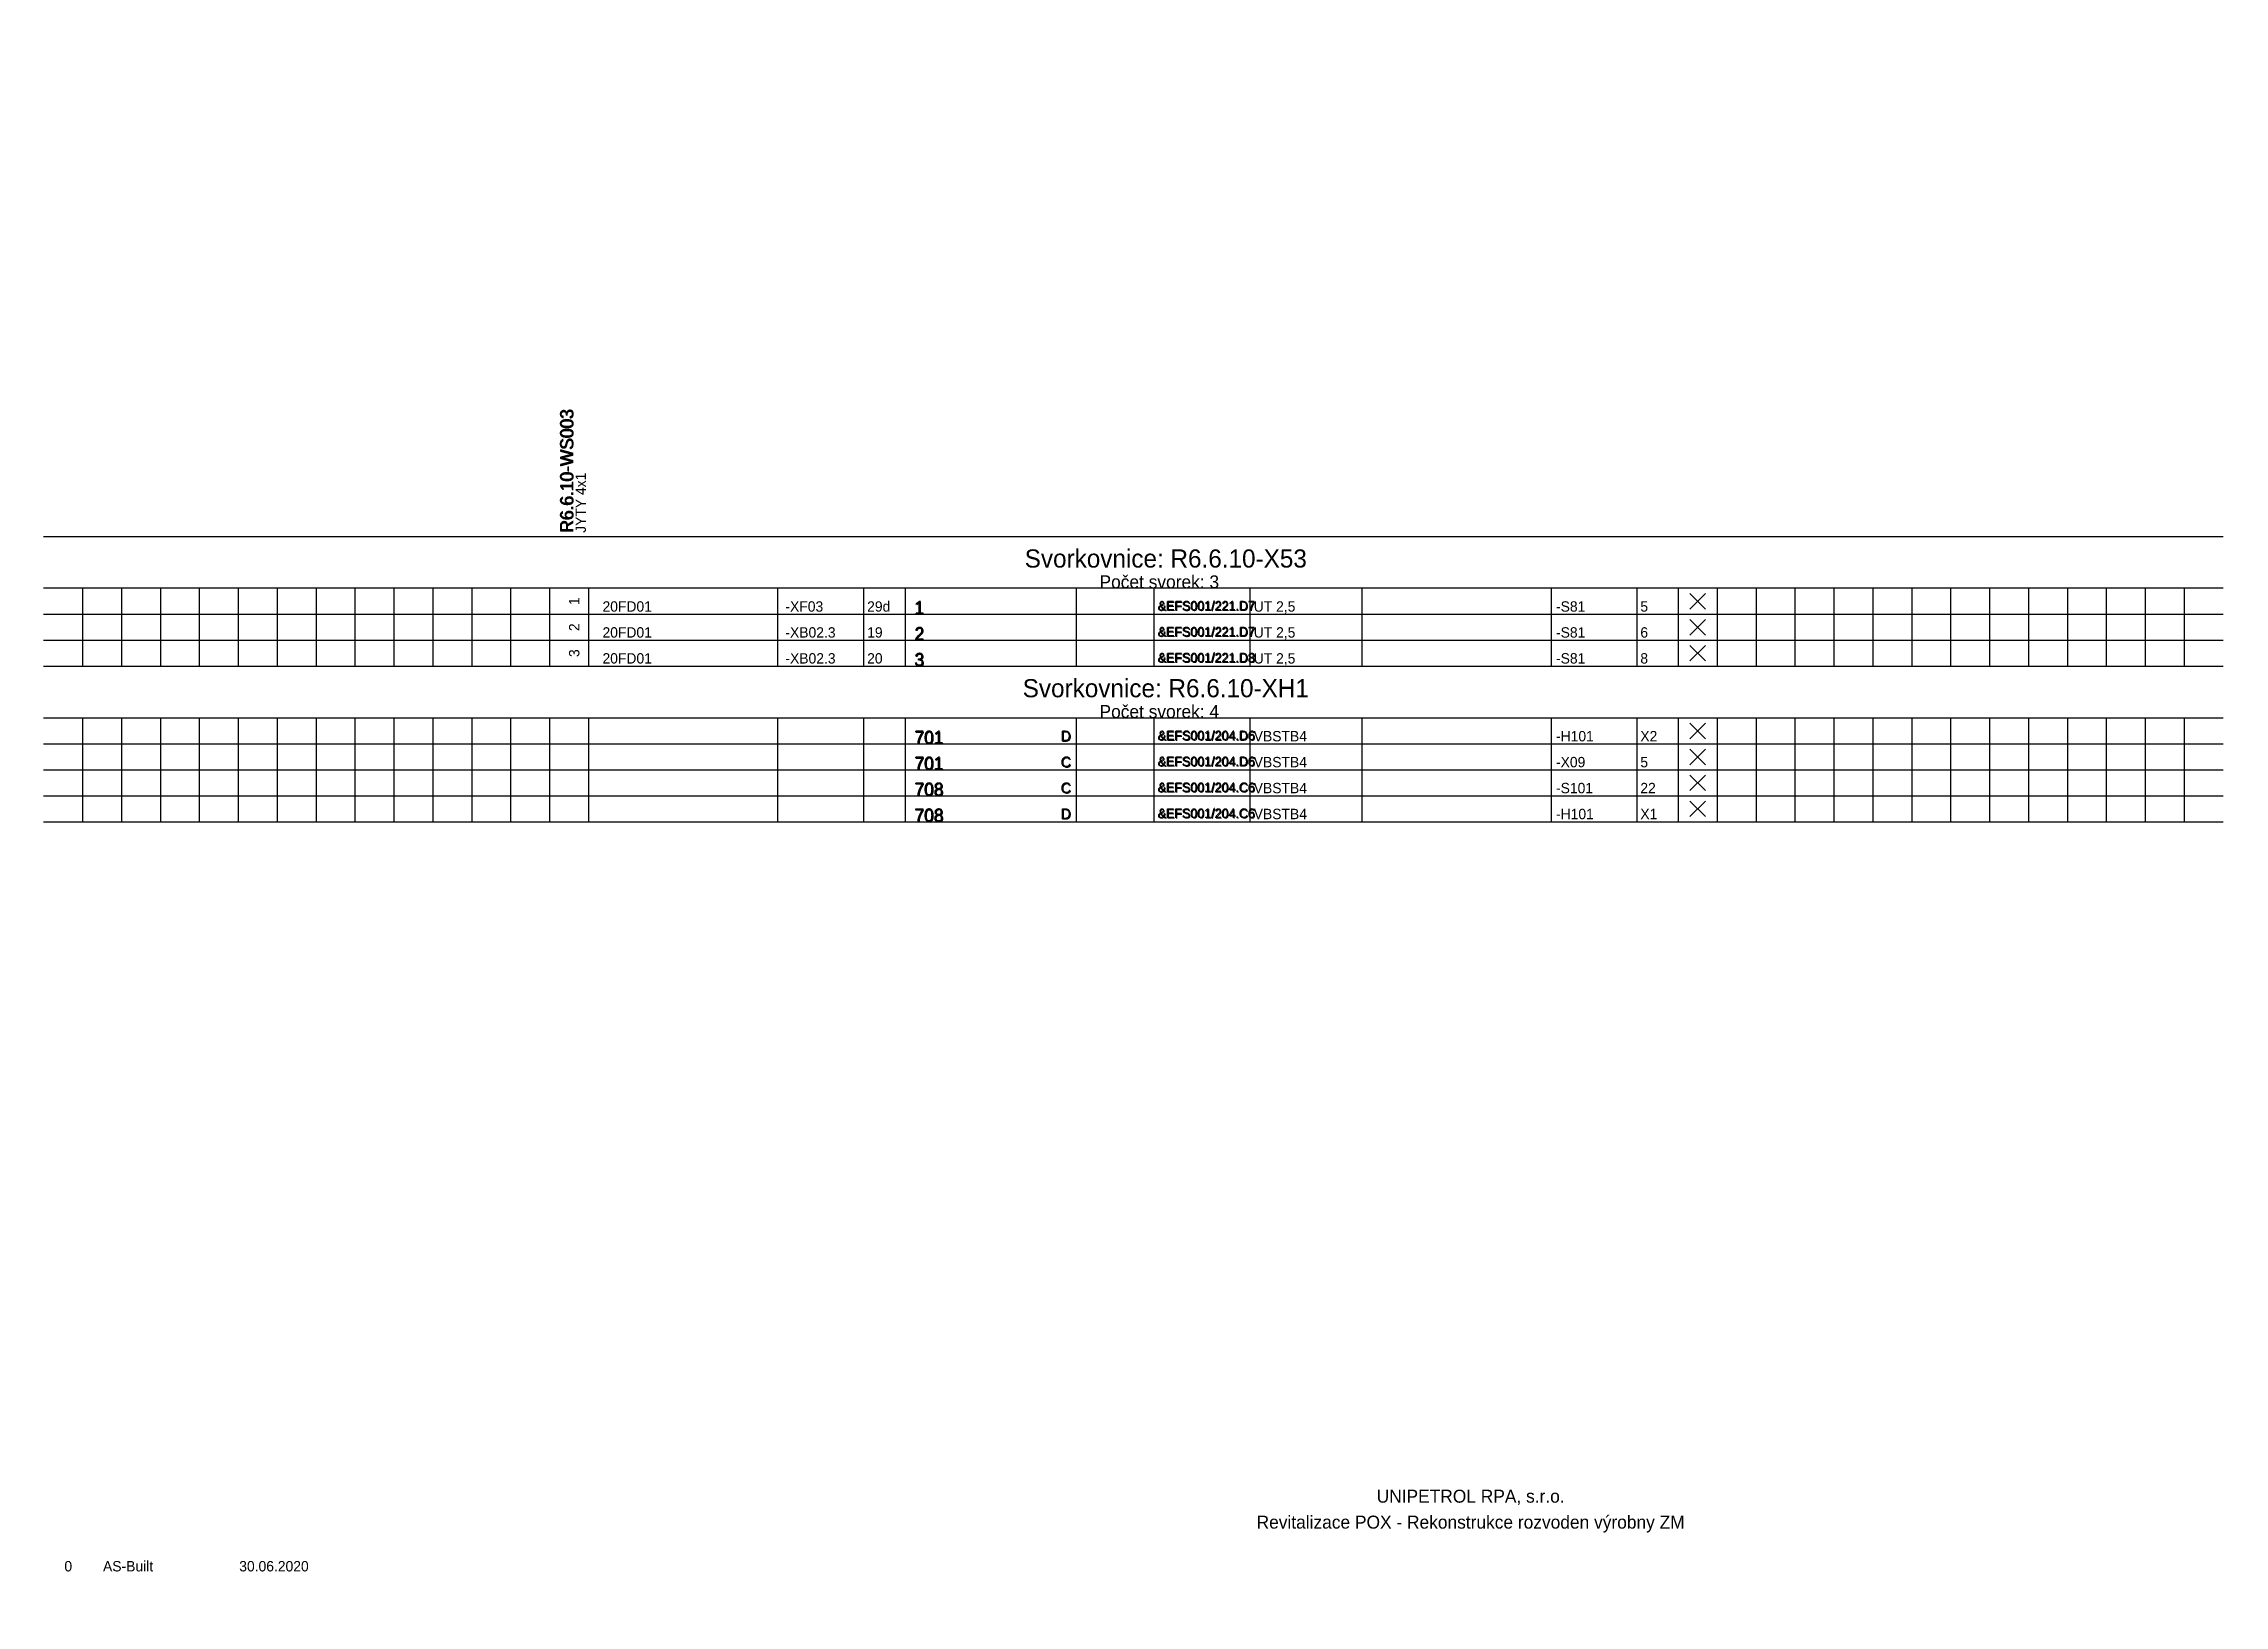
# Model space of a CAD drawing. Extents: x 0 to 420, y -1 to 300.
import ezdxf
from ezdxf.enums import TextEntityAlignment as Align

# ---------------------------------------------------------------- set-up
doc = ezdxf.new("R2010")
doc.units = 0
doc.header["$MEASUREMENT"] = 0
doc.linetypes.add('LTY1', pattern=[0])
for name, color, linetype in [('PEN1', 7, 'LTY1'), ('PEN2', 7, 'LTY1'), ('PEN4', 7, 'LTY1'), ('PEN5', 7, 'LTY1'), ('SYMBOL', 7, 'LTY1')]:
    doc.layers.add(name, color=color, linetype=linetype)
doc.styles.add('NORMSCHRIFT', font='normwin')

# ---------------------------------------------------------------- blocks, each defined once
blk = doc.blocks.new('_SS-BLOK-S')
at = {"layer": 'PEN5', "linetype": 'LTY1'}
for p, q in [((0, -5), (420, -5)), ((420, -15), (0, -15))]:
    blk.add_line(p, q, dxfattribs=at)
at = {"layer": 'PEN1', "style": 'NORMSCHRIFT', "flags": 8}
for tag in ['CODE_1', 'CODE_2', 'CODE_3', 'CODE_4']:
    blk.add_attdef(tag, text='', height=3.5, dxfattribs=at).set_placement((216.25, -11), align=Align.CENTER)
at = {"layer": 'PEN2', "style": 'NORMSCHRIFT', "flags": 8}
blk.add_attdef('CODE_307', text='', height=2.5, dxfattribs=at).set_placement((215, -15), align=Align.CENTER)
at = {"layer": 'PEN4', "style": 'NORMSCHRIFT', "flags": 9}
for tag in ['CODE_558', 'CODE_91']:
    blk.add_attdef(tag, (0, 0), '', height=3.5, dxfattribs=at)
blk = doc.blocks.new('_SS-VETA-S')
at = {"layer": 'PEN1', "linetype": 'LTY1'}
for p, q in [((7.5, 5), (7.5, 0)), ((15, 5), (15, 0)), ((22.5, 5), (22.5, 0)), ((30, 5), (30, 0)), ((37.5, 5), (37.5, 0)), ((45, 5), (45, 0)), ((52.5, 5), (52.5, 0)), ((60, 5), (60, 0)), ((67.5, 5), (67.5, 0)), ((75, 5), (75, 0)), ((82.5, 5), (82.5, 0)), ((90, 5), (90, 0)), ((97.5, 5), (97.5, 0)), ((141.5, 0), (141.5, 5)), ((158, 5), (158, 0)), ((199, 5), (199, 0)), ((214, 0), (214, 5)), ((232.5, 0), (232.5, 5)), ((290.5, 5), (290.5, 0)), ((307, 5), (307, 0)), ((322.5, 5), (322.5, 0)), ((330, 5), (330, 0)), ((337.5, 5), (337.5, 0)), ((345, 5), (345, 0)), ((352.5, 5), (352.5, 0)), ((360, 5), (360, 0)), ((367.5, 5), (367.5, 0)), ((375, 5), (375, 0)), ((382.5, 5), (382.5, 0)), ((390, 5), (390, 0)), ((390, 5), (390, 0)), ((397.5, 5), (397.5, 0)), ((405, 5), (405, 0)), ((412.5, 5), (412.5, 0)), ((0, 0), (420, 0))]:
    blk.add_line(p, q, dxfattribs=at)
at = {"layer": 'PEN5', "linetype": 'LTY1'}
for p, q in [((105, 5), (105, 0)), ((166, 5), (166, 0)), ((254, 5), (254, 0)), ((315, 5), (315, 0))]:
    blk.add_line(p, q, dxfattribs=at)
at = {"layer": 'PEN2', "style": 'NORMSCHRIFT', "flags": 8}
blk.add_attdef('CODE_21', (167.95, -0.1), '', height=2.5, dxfattribs=at)
at = {"layer": 'PEN4', "style": 'NORMSCHRIFT'}
for tag, p, height, flags in [('CODE_63', (0, 0), 3.5, 9), ('CODE_91', (0, 0), 3.5, 9), ('CODE_781', (0, 0), 3.5, 9), ('CODE_782', (0, 0), 3.5, 9), ('CODE_10003', (107.7, 0.5), 2, 8), ('CODE_10001', (107.7, 0.5), 2, 8), ('CODE_10002', (107.7, 0.5), 2, 8), ('CODE_10004', (142.95, 0.5), 2, 8), ('CODE_10021', (158.7, 0.5), 2, 8), ('CODE_41', (233.2, 0.5), 2, 8), ('CODE_11003', (255.95, 0.5), 2, 8), ('CODE_11001', (255.95, 0.5), 2, 8), ('CODE_11002', (255.95, 0.5), 2, 8), ('CODE_11004', (291.45, 0.5), 2, 8), ('CODE_11021', (307.7, 0.5), 2, 8)]:
    blk.add_attdef(tag, p, '', height=height, dxfattribs=dict(at, flags=flags))
at = {"layer": 'PEN4', "style": 'NORMSCHRIFT', "flags": 8}
blk.add_attdef('CODE_45', text='', height=2, dxfattribs=at).set_placement((198.1, 0.4), align=Align.RIGHT)
blk.add_attdef('CODE_10', text='', height=1.8, dxfattribs=at).set_placement((224.2, 0.6), align=Align.CENTER)
blk = doc.blocks.new('_SS-OZN-S')
at = {"layer": 'PEN4', "style": 'NORMSCHRIFT', "flags": 8}
blk.add_attdef('CODE_362', text='', height=2, rotation=90, dxfattribs=at).set_placement((-0.5, 2.5), align=Align.CENTER)
blk = doc.blocks.new('_SS-NEOZN-S')
at = {"layer": 'PEN2', "linetype": 'LTY1'}
for p, q in [((-4, 1), (-1, 4)), ((-4, 4), (-1, 1))]:
    blk.add_line(p, q, dxfattribs=at)
blk = doc.blocks.new('_SS-KAB-S')
at = {"layer": 'PEN2', "style": 'NORMSCHRIFT', "flags": 8}
blk.add_attdef('CODE_365', (-2.9, -9.35), '', height=2.5, rotation=90, dxfattribs=at)
at = {"layer": 'PEN4', "style": 'NORMSCHRIFT', "flags": 8}
blk.add_attdef('CODE_1003', (-0.5, -9.3), '', height=2, rotation=90, dxfattribs=at)
at = {"layer": 'PEN4', "style": 'NORMSCHRIFT', "flags": 9}
for tag in ['CODE_367', 'CODE_372', 'CODE_373']:
    blk.add_attdef(tag, (0, 0), '', height=3.5, dxfattribs=at)
blk = doc.blocks.new('_9-REV')
at = {"layer": 'PEN4', "style": 'NORMSCHRIFT', "flags": 8}
blk.add_attdef('CODE_12778', text='', height=2, dxfattribs=at).set_placement((-0.25, 0.5), align=Align.CENTER)
at = {"layer": 'PEN4', "style": 'NORMSCHRIFT'}
for tag, p, height, flags in [('CODE_5902', (0, 0), 3.5, 9), ('CODE_12783', (6.45, 0.5), 2, 8), ('CODE_12782', (32.7, 0.5), 2, 8)]:
    blk.add_attdef(tag, p, '', height=height, dxfattribs=dict(at, flags=flags))

msp = doc.modelspace()

# ---------------------------------------------------------------- block references
at = {"layer": 'SYMBOL'}
for name, p, values in [('_SS-KAB-S', (105, 215), {'CODE_365': 'R6.6.10-WS003', 'CODE_1003': 'JYTY 4x1'}), ('_SS-VETA-S', (0, 190), {'CODE_21': '1', 'CODE_10': '&EFS001/221.D7', 'CODE_10004': '-XF03', 'CODE_10021': '29d', 'CODE_11004': '-S81', 'CODE_11021': '5', 'CODE_41': 'UT 2,5'}), ('_SS-VETA-S', (0, 185), {'CODE_21': '2', 'CODE_10': '&EFS001/221.D7', 'CODE_10004': '-XB02.3', 'CODE_10021': '19', 'CODE_11004': '-S81', 'CODE_11021': '6', 'CODE_41': 'UT 2,5'}), ('_SS-OZN-S', (103.75, 190), {'CODE_362': '1'}), ('_SS-VETA-S', (0, 180), {'CODE_21': '3', 'CODE_10': '&EFS001/221.D8', 'CODE_10004': '-XB02.3', 'CODE_10021': '20', 'CODE_11004': '-S81', 'CODE_11021': '8', 'CODE_41': 'UT 2,5'}), ('_SS-OZN-S', (103.75, 185), {'CODE_362': '2'}), ('_SS-OZN-S', (103.75, 180), {'CODE_362': '3'}), ('_SS-VETA-S', (0, 165), {'CODE_21': '701', 'CODE_45': 'D', 'CODE_10': '&EFS001/204.D6', 'CODE_11004': '-H101', 'CODE_11021': 'X2', 'CODE_41': 'VBSTB4'}), ('_SS-VETA-S', (0, 160), {'CODE_21': '701', 'CODE_45': 'C', 'CODE_10': '&EFS001/204.D6', 'CODE_11004': '-X09', 'CODE_11021': '5', 'CODE_41': 'VBSTB4'}), ('_SS-VETA-S', (0, 155), {'CODE_21': '708', 'CODE_45': 'C', 'CODE_10': '&EFS001/204.C6', 'CODE_11004': '-S101', 'CODE_11021': '22', 'CODE_41': 'VBSTB4'}), ('_SS-VETA-S', (0, 150), {'CODE_21': '708', 'CODE_45': 'D', 'CODE_10': '&EFS001/204.C6', 'CODE_11004': '-H101', 'CODE_11021': 'X1', 'CODE_41': 'VBSTB4'}), ('_9-REV', (5, 5), {'CODE_12778': '0', 'CODE_12783': 'AS-Built', 'CODE_12782': '30.06.2020'})]:
    msp.add_blockref(name, p, dxfattribs=at).add_auto_attribs(values)
for name, p in [('_SS-BLOK-S', (0, 210)), ('_SS-NEOZN-S', (321.25, 190)), ('_SS-NEOZN-S', (321.25, 185)), ('_SS-NEOZN-S', (321.25, 180)), ('_SS-BLOK-S', (0, 185)), ('_SS-NEOZN-S', (321.25, 165)), ('_SS-NEOZN-S', (321.25, 160)), ('_SS-NEOZN-S', (321.25, 155)), ('_SS-NEOZN-S', (321.25, 150))]:
    msp.add_blockref(name, p, dxfattribs=at)

# ---------------------------------------------------------------- texts
at = {"layer": 'PEN1', "style": 'NORMSCHRIFT'}
for s, p in [('Svorkovnice: R6.6.10-X53', (216.25, 199)), ('Svorkovnice: R6.6.10-XH1', (216.25, 174))]:
    msp.add_text(s, height=3.5, dxfattribs=at).set_placement(p, align=Align.CENTER)
at = {"layer": 'PEN2', "style": 'NORMSCHRIFT'}
for p in [(102, 205.75), (102.1, 205.85)]:
    msp.add_text('R6.6.10-WS003', height=2.5, rotation=90, dxfattribs=at).set_placement(p)
for s, p in [('Počet svorek: 3', (215, 195)), ('Počet svorek: 4', (215, 170)), ('UNIPETROL RPA, s.r.o.', (275, 18.75)), ('Revitalizace POX - Rekonstrukce rozvoden výrobny ZM', (275, 13.75))]:
    msp.add_text(s, height=2.5, dxfattribs=at).set_placement(p, align=Align.CENTER)
for s, p in [('1', (167.75, 190)), ('1', (167.85, 190.1)), ('2', (167.75, 185)), ('2', (167.85, 185.1)), ('3', (167.75, 180)), ('3', (167.85, 180.1)), ('701', (167.75, 165)), ('701', (167.85, 165.1)), ('701', (167.75, 160)), ('701', (167.85, 160.1)), ('708', (167.75, 155)), ('708', (167.85, 155.1)), ('708', (167.75, 150)), ('708', (167.85, 150.1))]:
    msp.add_text(s, height=2.5, dxfattribs=at).set_placement(p)
at = {"layer": 'PEN4', "style": 'NORMSCHRIFT'}
for p in [(107.7, 190.5), (107.7, 185.5), (107.7, 180.5)]:
    msp.add_text('20FD01', height=2, dxfattribs=at).set_placement(p)
for s, p in [('&EFS001/221.D7', (224, 190.7)), ('&EFS001/221.D7', (224.1, 190.8)), ('&EFS001/221.D7', (224, 185.7)), ('&EFS001/221.D7', (224.1, 185.8)), ('&EFS001/221.D8', (224, 180.7)), ('&EFS001/221.D8', (224.1, 180.8)), ('&EFS001/204.D6', (224, 165.7)), ('&EFS001/204.D6', (224.1, 165.8)), ('&EFS001/204.D6', (224, 160.7)), ('&EFS001/204.D6', (224.1, 160.8)), ('&EFS001/204.C6', (224, 155.7)), ('&EFS001/204.C6', (224.1, 155.8)), ('&EFS001/204.C6', (224, 150.7)), ('&EFS001/204.C6', (224.1, 150.8))]:
    msp.add_text(s, height=1.8, dxfattribs=at).set_placement(p, align=Align.CENTER)
for s, p in [('D', (197.9, 165.5)), ('D', (198, 165.6)), ('C', (197.9, 160.5)), ('C', (198, 160.6)), ('C', (197.9, 155.5)), ('C', (198, 155.6)), ('D', (197.9, 150.5)), ('D', (198, 150.6))]:
    msp.add_text(s, height=2, dxfattribs=at).set_placement(p, align=Align.RIGHT)

doc.saveas('drawing.dxf')
